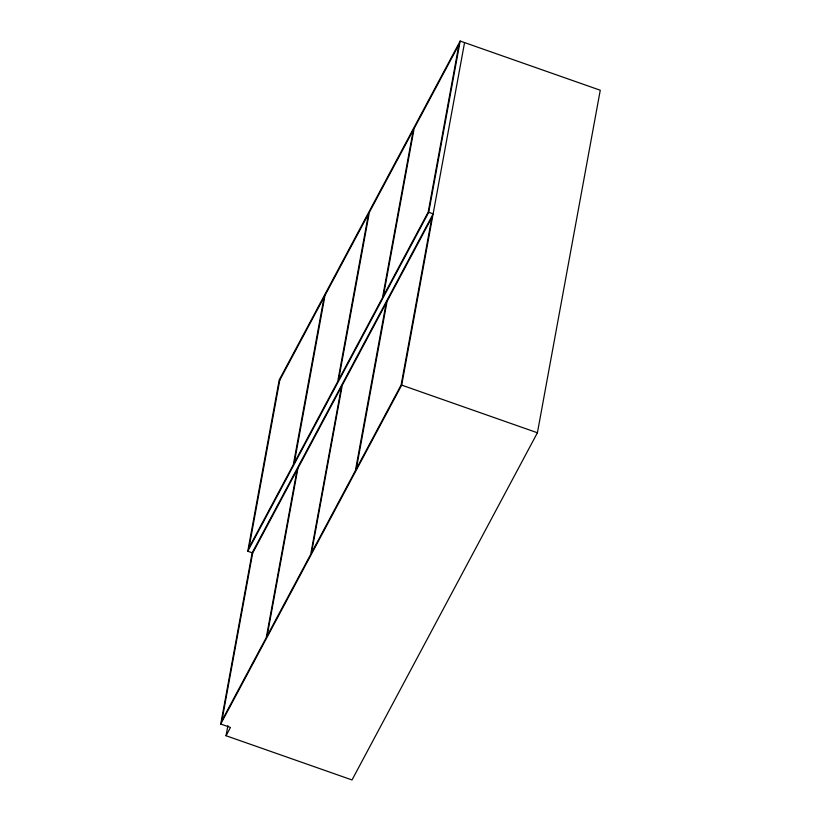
<?xml version="1.0" encoding="UTF-8"?>
<svg xmlns="http://www.w3.org/2000/svg" width="821" height="821" viewBox="0 0 821 821"><rect width="100%" height="100%" fill="white"/><g stroke="black" fill="none" stroke-linecap="round" stroke-linejoin="round"><path stroke-width="1.23" d="M226.052 735.729L230.465 727.457L220.736 724.04L252.16 552.779L247.768 551.23L279.202 379.969L460.171 41.05L600.264 90.238L537.406 432.77L352.024 779.95L226.052 735.729L227.899 725.651M247.768 551.23L428.736 212.311L460.171 41.05M220.736 724.04L401.695 385.121L464.563 42.589M252.16 552.779L433.129 213.86L428.736 212.311M401.695 385.121L537.406 432.77M279.766 380.154L249.02 547.679L293.343 464.655L324.09 297.13L279.766 380.154M252.663 553.077L221.916 720.612L266.302 637.486L297.048 469.951L252.663 553.077M325.003 295.427L294.257 462.952L337.718 381.549L368.465 214.024L325.003 295.427M297.89 468.391L267.133 635.916L310.718 554.298L341.464 386.763L297.89 468.391M369.347 212.362L338.601 379.897L382.524 297.643L413.271 130.118L369.347 212.362M342.265 385.265L311.518 552.8L355.401 470.618L386.147 303.082L342.265 385.265M414.143 128.476L383.397 296.001L428.193 212.105L458.939 44.58L414.143 128.476M387.071 301.358L356.324 468.894L401.12 384.987L431.867 217.452L387.071 301.358"/></g></svg>
